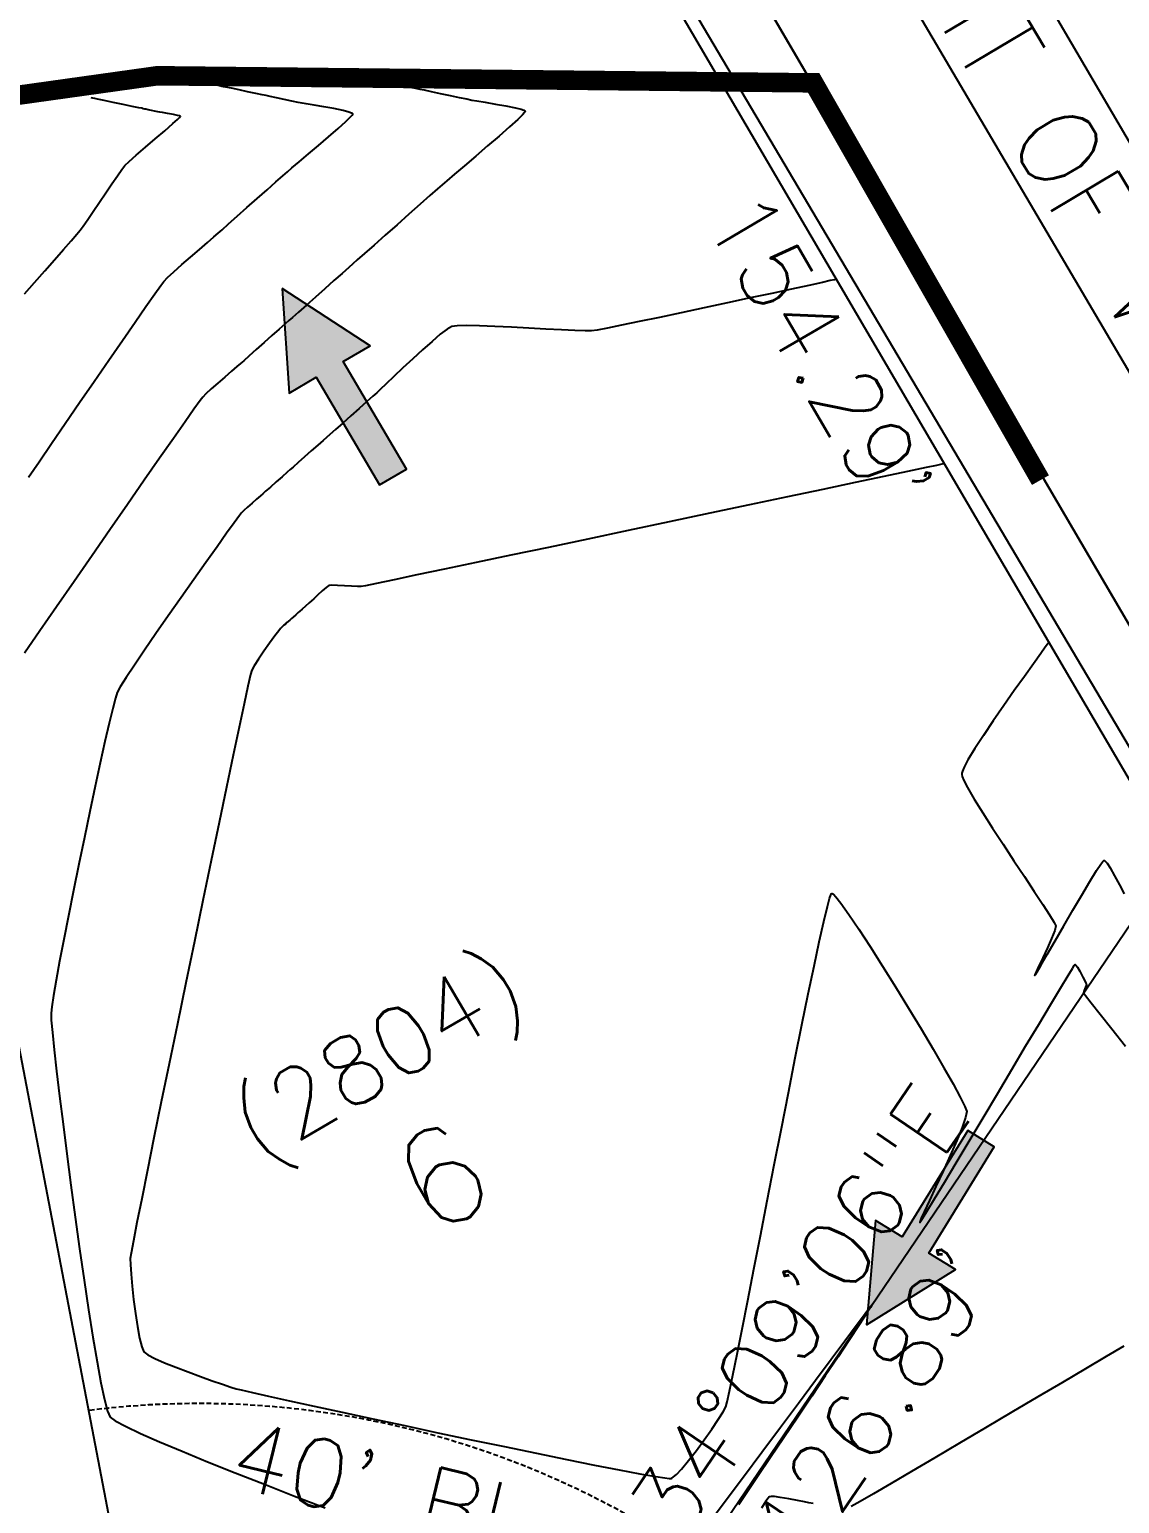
# Model space of a CAD drawing. Header units: feet. Extents: x 23 to 2149517, y -26 to 355304.
# Drawn here: x 2137587.3 to 2137699, y 341174.8 to 341325.8 of the extents above; entities that cross this region are included whole.
import ezdxf

# ---------------------------------------------------------------- set-up
doc = ezdxf.new("R2010")
doc.units = ezdxf.units.FT
doc.header["$MEASUREMENT"] = 0
doc.linetypes.add('xhpc023-pt$0$DASHED', pattern=[0.75, 0.5, -0.25])
for name, color, linetype in [('A-EC-CURLEX-MATTING', 6, 'Continuous'), ('A-EC-FLOW-ARROWS', 252, 'Continuous'), ('A-EC-SILT-FENCE', 4, 'SILT_FENCE'), ('A-EC-TXT', 7, 'Continuous'), ('C-TOPO-MAJR-N', 7, 'Continuous'), ('C-TOPO-MINR-N', 2, 'Continuous'), ('xhpc023-pt$0$A-ADDRESS-N', 6, 'Continuous'), ('xhpc023-pt$0$A-BLDG-SETBACK', 2, 'xhpc023-pt$0$DASHED'), ('xhpc023-pt$0$V-LOT-NO', 6, 'Continuous'), ('xhpc023-pt$0$V-LOT-ROW', 7, 'Continuous'), ('xhpc023-pt$0$V-PROP-DIMS', 4, 'Continuous'), ('xhpc023-pt$0$V-PROP-N', 2, 'Continuous'), ('xhpc023-pt$0$V-PROP-RWAY-N', 7, 'Continuous'), ('xhpc023-pt$0$V-PROP-SUBD-N', 7, 'Continuous'), ('xhpc023-pt$0$V-ROAD-ASPH', 14, 'Continuous'), ('xhpc023-pt$0$V-SUBD-TEXT-N', 2, 'Continuous')]:
    doc.layers.add(name, color=color, linetype=linetype)
doc.layers.add('xhpc023-pt$0$DEF-ATMOS_ESMT', color=104, linetype='Continuous', plot=False)
doc.styles.get("Standard").update_dxf_attribs({"font": 'arial.ttf'})
doc.styles.add('xhpc023-pt$0$L100', font='simplex', dxfattribs={"height": 10})
doc.styles.add('xhpc023-pt$0$L140', font='simplex', dxfattribs={"height": 14})
doc.styles.add('xhpc023-pt$0$L70', font='simplex.shx', dxfattribs={"height": 7})
doc.styles.add('xhpc023-pt$0$L80', font='simplex', dxfattribs={"height": 8})
doc.linetypes.add('SILT_FENCE', pattern='A,0.5,-0.1,["SF",Standard,S=0.1,R=0,X=-0.1,Y=-0.05],-0.1', length=0.7)

# ---------------------------------------------------------------- blocks, each defined once
blk = doc.blocks.new('xhpc023-pt')
blk.add_line((2138071.96, 340628.98), (2137633.69, 341378.13))
at = {"layer": 'xhpc023-pt$0$A-BLDG-SETBACK'}
blk.add_arc((2137604.68, 341095.02), 90, 55.2997, 97.235, dxfattribs=at)
at = {"layer": 'xhpc023-pt$0$DEF-ATMOS_ESMT'}
for p, q in [((2137633.69, 341378.13), (2138071.96, 340628.98)), ((2138063.49, 340637.53), (2137636.06, 341360.42))]:
    blk.add_line(p, q, dxfattribs=at)
at = {"layer": 'xhpc023-pt$0$V-PROP-N'}
blk.add_line((2137526.65, 341610.6), (2138093.54, 340641.61), dxfattribs=at)
at = {"layer": 'xhpc023-pt$0$V-PROP-RWAY-N'}
blk.add_line((2137511.96, 341586.2), (2138069.44, 340633.3), dxfattribs=at)
at = {"layer": 'xhpc023-pt$0$V-PROP-SUBD-N'}
blk.add_line((2137626.78, 341374.09), (2138062.58, 340629.18), dxfattribs=at)
at = {"layer": 'xhpc023-pt$0$V-PROP-SUBD-N', "flags": 128}
for points in [[(2137518.56, 341574.91), (2137600.89, 341144.87)], [(2137633.46, 341135.91), (2137704.69, 341240.92)]]:
    blk.add_lwpolyline(points, dxfattribs=at)
at = {"layer": 'xhpc023-pt$0$V-ROAD-ASPH'}
blk.add_lwpolyline([(2137484.28, 341665.3), (2137525.14, 341589.92), (2137570.9, 341510.05), (2137618.56, 341431.55), (2137663.79, 341352.26), (2137715.48, 341264.45), (2137764.88, 341180.38), (2137816.07, 341094.99), (2137866.26, 341010.03), (2137919.75, 340919.74), (2137969.46, 340834.49), (2138019.35, 340749.13), (2138066.81, 340667.55), (2138067.03, 340667.19)], dxfattribs=at)
at = {"layer": 'xhpc023-pt$0$A-ADDRESS-N', "insert": (2137623.61, 341219.72), "char_height": 7, "width": 77.1852, "attachment_point": 5, "rotation": 30.3291, "style": 'xhpc023-pt$0$L70'}
blk.add_mtext('(2804)', dxfattribs=at)
at = {"layer": 'xhpc023-pt$0$A-BLDG-SETBACK', "insert": (2137624.22, 341179.75), "char_height": 7, "attachment_point": 2, "rotation": 346.2673, "style": 'xhpc023-pt$0$L70'}
blk.add_mtext("40' BL", dxfattribs=at)
at = {"layer": 'xhpc023-pt$0$V-LOT-NO', "insert": (2137629.56, 341208.25, 574.3), "char_height": 10, "width": 34.0116, "attachment_point": 5, "rotation": 30.3291, "style": 'xhpc023-pt$0$L100'}
blk.add_mtext('6', dxfattribs=at)
at = {"layer": 'xhpc023-pt$0$V-LOT-ROW', "insert": (2137725.72, 341255.89, 574.3), "char_height": 8, "attachment_point": 5, "rotation": 300.8227, "style": 'xhpc023-pt$0$L80'}
blk.add_mtext("25' RIGHT OF WAY DEDICATION (27,895 SQ. FT)", dxfattribs=at)
at = {"layer": 'xhpc023-pt$0$V-PROP-DIMS', "insert": (2137711.43, 341304.28), "char_height": 14, "attachment_point": 8, "rotation": 300.3291, "style": 'xhpc023-pt$0$L140'}
blk.add_mtext('S30°19\'45"E ', dxfattribs=at)
at = {"layer": 'xhpc023-pt$0$V-SUBD-TEXT-N', "char_height": 7, "style": 'xhpc023-pt$0$L70'}
for s, insert, attachment_point, rotation in [("154.29'", (2137671.29, 341294.58), 2, 300.3291), ('N34°09\'06"E', (2137667.09, 341189.76), 8, 55.8482), ("126.89'", (2137671.06, 341187.06), 2, 55.8482)]:
    blk.add_mtext(s, dxfattribs=dict(at, insert=insert, attachment_point=attachment_point, rotation=rotation))
blk = doc.blocks.new('ARROW')
blk.add_hatch(color=256).paths.add_polyline_path([(0, 0), (12, 6), (12, 2), (28, 2), (28, -2), (12, -2), (12, -6)])
blk.add_lwpolyline([(0, 0), (12, 6), (12, 2), (28, 2), (28, -2), (12, -2), (12, -6), (0, 0)])

msp = doc.modelspace()

# ---------------------------------------------------------------- block references
at = {"layer": 'A-EC-CURLEX-MATTING'}
msp.add_blockref('xhpc023-pt', (0, 0), dxfattribs=at)

# ---------------------------------------------------------------- next in the draw order: linework, layer by layer
at = {"layer": 'A-EC-SILT-FENCE', "const_width": 2}
msp.add_lwpolyline([(2137248.98, 341144.6), (2137292.36, 341132.93), (2137292.36, 341132.93), (2137330.63, 341134.99), (2137433.55, 341188.53), (2137460.62, 341273.31), (2137519, 341260.73), (2137537.35, 341272.98), (2137536.91, 341290.33), (2137558.77, 341315.26), (2137600.42, 341321.09), (2137667.66, 341320.36), (2137690.9, 341279.65)], dxfattribs=at)
at = {"layer": 'C-TOPO-MAJR-N', "color": 7, "linetype": 'Continuous', "lineweight": -3}
for points, elevation in [([(2137586.79, 341298.74), (2137587.81, 341299.89), (2137588.86, 341301.08), (2137589.87, 341302.23), (2137590.8, 341303.29), (2137591.59, 341304.18), (2137592.17, 341304.86), (2137592.5, 341305.26), (2137592.81, 341305.68), (2137593.27, 341306.35), (2137593.83, 341307.18), (2137594.46, 341308.12), (2137595.11, 341309.09), (2137595.74, 341310.02), (2137596.31, 341310.84), (2137596.77, 341311.48), (2137597.08, 341311.88), (2137597.52, 341312.31), (2137598.25, 341312.96), (2137599.18, 341313.77), (2137600.18, 341314.63), (2137601.16, 341315.46), (2137601.98, 341316.18), (2137602.47, 341316.61), (2137602.69, 341316.82), (2137602.75, 341316.9), (2137602.76, 341316.91), (2137602.75, 341316.93), (2137602.67, 341316.97), (2137602.46, 341317.03), (2137602.05, 341317.12), (2137601.45, 341317.23), (2137600.93, 341317.31), (2137600.66, 341317.36), (2137600.45, 341317.4), (2137600.11, 341317.47), (2137599.79, 341317.54), (2137599.62, 341317.57), (2137599.47, 341317.61), (2137599.24, 341317.65), (2137599.11, 341317.68), (2137598.95, 341317.71), (2137598.8, 341317.75), (2137598.52, 341317.81), (2137597.84, 341317.95), (2137596.91, 341318.15), (2137595.89, 341318.36), (2137594.96, 341318.56), (2137594.27, 341318.7), (2137593.99, 341318.76), (2137593.79, 341318.8), (2137593.61, 341318.84)], 570), ([(2137691.76, 341263.03), (2137691.73, 341262.99), (2137691.63, 341262.85), (2137691.4, 341262.53), (2137690.94, 341261.89), (2137690.18, 341260.83), (2137689.25, 341259.54), (2137688.22, 341258.08), (2137687.14, 341256.54), (2137686.06, 341254.99), (2137685.06, 341253.49), (2137684.17, 341252.13), (2137683.47, 341250.97), (2137683.08, 341250.23), (2137682.9, 341249.82), (2137682.84, 341249.62), (2137682.83, 341249.54), (2137682.84, 341249.47), (2137682.89, 341249.28), (2137683.06, 341248.87), (2137683.44, 341248.14), (2137684.12, 341246.96), (2137684.99, 341245.55), (2137685.99, 341243.99), (2137687.07, 341242.33), (2137688.18, 341240.65), (2137689.26, 341239.02), (2137690.26, 341237.5), (2137691.14, 341236.17), (2137691.83, 341235.09), (2137692.29, 341234.33), (2137692.46, 341233.97), (2137692.36, 341233.48), (2137692.04, 341232.69), (2137691.61, 341231.71), (2137691.14, 341230.71), (2137690.71, 341229.81), (2137690.46, 341229.26), (2137690.34, 341229), (2137690.32, 341228.91), (2137690.32, 341228.89), (2137690.33, 341228.9), (2137690.39, 341228.99), (2137690.57, 341229.27), (2137690.94, 341229.9), (2137691.59, 341231.02), (2137692.4, 341232.42), (2137693.29, 341233.97), (2137694.22, 341235.58), (2137695.13, 341237.13), (2137695.97, 341238.53), (2137696.66, 341239.65), (2137697.08, 341240.29), (2137697.3, 341240.58), (2137697.39, 341240.67), (2137697.42, 341240.68), (2137697.45, 341240.67), (2137697.54, 341240.6), (2137697.72, 341240.38), (2137698.03, 341239.9), (2137698.5, 341239.1), (2137699, 341238.17), (2137699.49, 341237.24)], 575)]:
    msp.add_lwpolyline(points, dxfattribs=dict(at, elevation=elevation))
at = {"layer": 'C-TOPO-MINR-N', "color": 2, "linetype": 'Continuous', "lineweight": -3}
for points, elevation in [([(2137619.63, 341321.34), (2137619.64, 341321.33), (2137619.69, 341321.32), (2137619.81, 341321.3), (2137620, 341321.26), (2137620.15, 341321.23), (2137620.38, 341321.18), (2137620.9, 341321.07), (2137621.59, 341320.93), (2137622.3, 341320.78), (2137622.91, 341320.65), (2137623.28, 341320.57), (2137623.68, 341320.48), (2137624.39, 341320.34), (2137625.25, 341320.15), (2137626.12, 341319.97), (2137626.85, 341319.82), (2137627.31, 341319.72), (2137627.73, 341319.63), (2137628.47, 341319.48), (2137629.4, 341319.28), (2137630.4, 341319.07), (2137631.35, 341318.87), (2137632.13, 341318.71), (2137632.62, 341318.6), (2137633.15, 341318.51), (2137634, 341318.37), (2137635.04, 341318.19), (2137636.12, 341318), (2137637.09, 341317.8), (2137637.68, 341317.65), (2137637.97, 341317.55), (2137638.07, 341317.48), (2137638.09, 341317.45), (2137638.09, 341317.42), (2137638.03, 341317.33), (2137637.82, 341317.09), (2137637.34, 341316.62), (2137636.49, 341315.84), (2137635.43, 341314.91), (2137634.25, 341313.89), (2137633.04, 341312.86), (2137631.89, 341311.87), (2137630.87, 341311.01), (2137630.07, 341310.33), (2137629.59, 341309.91), (2137629.11, 341309.49), (2137628.33, 341308.8), (2137627.33, 341307.92), (2137626.19, 341306.9), (2137624.97, 341305.82), (2137623.75, 341304.74), (2137622.62, 341303.74), (2137621.64, 341302.87), (2137620.89, 341302.21), (2137620.45, 341301.81), (2137620.01, 341301.43), (2137619.34, 341300.83), (2137618.5, 341300.09), (2137617.56, 341299.26), (2137616.6, 341298.4), (2137615.68, 341297.59), (2137614.87, 341296.87), (2137614.24, 341296.32), (2137613.87, 341295.99), (2137613.49, 341295.65), (2137612.89, 341295.12), (2137612.15, 341294.46), (2137611.34, 341293.74), (2137610.54, 341293.03), (2137609.82, 341292.39), (2137609.25, 341291.89), (2137608.92, 341291.59), (2137608.56, 341291.29), (2137608, 341290.8), (2137607.32, 341290.21), (2137606.6, 341289.58), (2137605.92, 341288.99), (2137605.38, 341288.49), (2137605.05, 341288.16), (2137604.78, 341287.8), (2137604.16, 341286.93), (2137603.24, 341285.62), (2137602.05, 341283.92), (2137600.64, 341281.9), (2137599.06, 341279.63), (2137597.35, 341277.16), (2137595.55, 341274.57), (2137593.71, 341271.91), (2137591.87, 341269.26), (2137590.07, 341266.66), (2137588.37, 341264.19), (2137586.8, 341261.91)], 572), ([(2137587.19, 341279.95), (2137588.29, 341281.54), (2137589.56, 341283.4), (2137590.96, 341285.44), (2137592.44, 341287.59), (2137593.94, 341289.77), (2137595.42, 341291.93), (2137596.83, 341293.97), (2137598.12, 341295.84), (2137599.23, 341297.45), (2137600.13, 341298.73), (2137600.76, 341299.61), (2137601.06, 341300.02), (2137601.46, 341300.42), (2137602.1, 341301.01), (2137602.91, 341301.73), (2137603.81, 341302.51), (2137604.71, 341303.29), (2137605.53, 341304), (2137606.19, 341304.57), (2137606.62, 341304.94), (2137607.03, 341305.31), (2137607.71, 341305.91), (2137608.59, 341306.69), (2137609.59, 341307.58), (2137610.64, 341308.51), (2137611.65, 341309.41), (2137612.56, 341310.21), (2137613.28, 341310.84), (2137613.73, 341311.25), (2137614.2, 341311.65), (2137614.94, 341312.28), (2137615.88, 341313.07), (2137616.92, 341313.94), (2137617.96, 341314.83), (2137618.93, 341315.68), (2137619.72, 341316.39), (2137620.17, 341316.83), (2137620.37, 341317.06), (2137620.42, 341317.15), (2137620.43, 341317.18), (2137620.41, 341317.21), (2137620.31, 341317.27), (2137620.03, 341317.37), (2137619.45, 341317.52), (2137618.5, 341317.72), (2137617.46, 341317.9), (2137616.46, 341318.07), (2137615.67, 341318.2), (2137615.23, 341318.28), (2137614.83, 341318.36), (2137614.17, 341318.5), (2137613.39, 341318.66), (2137612.62, 341318.83), (2137611.96, 341318.96), (2137611.55, 341319.05), (2137611.16, 341319.13), (2137610.49, 341319.27), (2137609.65, 341319.45), (2137608.78, 341319.63), (2137608, 341319.8), (2137607.43, 341319.92), (2137607.19, 341319.97), (2137607.02, 341320), (2137606.77, 341320.06), (2137606.62, 341320.09)], 571), ([(2137670, 341300.23), (2137669.94, 341300.22), (2137669.78, 341300.18), (2137669.36, 341300.09), (2137668.55, 341299.91), (2137667.15, 341299.61), (2137665.4, 341299.23), (2137663.38, 341298.79), (2137661.16, 341298.32), (2137658.82, 341297.81), (2137656.44, 341297.3), (2137654.09, 341296.8), (2137651.85, 341296.33), (2137649.79, 341295.9), (2137647.98, 341295.53), (2137646.52, 341295.23), (2137645.46, 341295.03), (2137644.89, 341294.95), (2137644.25, 341294.94), (2137643.19, 341294.97), (2137641.81, 341295.04), (2137640.21, 341295.12), (2137638.47, 341295.22), (2137636.7, 341295.32), (2137634.99, 341295.4), (2137633.42, 341295.47), (2137632.1, 341295.49), (2137631.12, 341295.47), (2137630.57, 341295.39), (2137630.1, 341295.12), (2137629.4, 341294.59), (2137628.55, 341293.86), (2137627.58, 341293), (2137626.57, 341292.07), (2137625.57, 341291.14), (2137624.65, 341290.26), (2137623.85, 341289.5), (2137623.25, 341288.93), (2137622.9, 341288.6), (2137622.5, 341288.25), (2137621.87, 341287.69), (2137621.09, 341287), (2137620.24, 341286.25), (2137619.4, 341285.5), (2137618.65, 341284.84), (2137618.07, 341284.32), (2137617.73, 341284.02), (2137617.39, 341283.72), (2137616.85, 341283.23), (2137616.18, 341282.64), (2137615.48, 341282.02), (2137614.83, 341281.45), (2137614.32, 341280.99), (2137614.02, 341280.73), (2137613.7, 341280.45), (2137613.19, 341279.99), (2137612.59, 341279.46), (2137611.99, 341278.93), (2137611.5, 341278.5), (2137611.22, 341278.24), (2137610.97, 341278.03), (2137610.58, 341277.69), (2137610.11, 341277.29), (2137609.65, 341276.88), (2137609.26, 341276.53), (2137609.03, 341276.31), (2137608.81, 341276.01), (2137608.28, 341275.28), (2137607.5, 341274.2), (2137606.52, 341272.82), (2137605.38, 341271.22), (2137604.14, 341269.47), (2137602.83, 341267.62), (2137601.53, 341265.75), (2137600.26, 341263.93), (2137599.09, 341262.22), (2137598.05, 341260.7), (2137597.21, 341259.42), (2137596.6, 341258.45), (2137596.29, 341257.87), (2137596.1, 341257.3), (2137595.83, 341256.23), (2137595.47, 341254.73), (2137595.04, 341252.86), (2137594.56, 341250.69), (2137594.04, 341248.28), (2137593.49, 341245.7), (2137592.93, 341243.02), (2137592.37, 341240.3), (2137591.82, 341237.61), (2137591.3, 341235), (2137590.82, 341232.56), (2137590.39, 341230.34), (2137590.03, 341228.41), (2137589.76, 341226.84), (2137589.58, 341225.68), (2137589.51, 341225.02), (2137589.54, 341224.32), (2137589.65, 341223.05), (2137589.84, 341221.28), (2137590.08, 341219.08), (2137590.39, 341216.51), (2137590.74, 341213.66), (2137591.13, 341210.6), (2137591.55, 341207.4), (2137591.99, 341204.12), (2137592.44, 341200.86), (2137592.9, 341197.67), (2137593.36, 341194.63), (2137593.8, 341191.81), (2137594.23, 341189.29), (2137594.62, 341187.14), (2137594.98, 341185.43), (2137595.3, 341184.23), (2137595.56, 341183.62), (2137596.07, 341183.25), (2137597.13, 341182.69), (2137598.68, 341181.96), (2137600.64, 341181.1), (2137602.96, 341180.13), (2137605.56, 341179.06), (2137608.39, 341177.92), (2137611.38, 341176.74), (2137614.47, 341175.54), (2137617.6, 341174.33)], 573), ([(2137681.05, 341281.32), (2137680.99, 341281.31), (2137680.79, 341281.27), (2137680.26, 341281.16), (2137679.18, 341280.93), (2137677.28, 341280.53), (2137674.84, 341280.01), (2137671.93, 341279.4), (2137668.61, 341278.7), (2137664.98, 341277.93), (2137661.09, 341277.11), (2137657.03, 341276.25), (2137652.86, 341275.37), (2137648.66, 341274.49), (2137644.51, 341273.61), (2137640.48, 341272.76), (2137636.64, 341271.95), (2137633.06, 341271.2), (2137629.82, 341270.52), (2137627, 341269.93), (2137624.66, 341269.44), (2137622.87, 341269.07), (2137621.73, 341268.83), (2137621.29, 341268.75), (2137620.91, 341268.75), (2137620.3, 341268.78), (2137619.57, 341268.82), (2137618.86, 341268.86), (2137618.29, 341268.88), (2137617.98, 341268.85), (2137617.71, 341268.66), (2137617.29, 341268.3), (2137616.82, 341267.87), (2137616.43, 341267.49), (2137616.21, 341267.28), (2137615.97, 341267.07), (2137615.6, 341266.74), (2137615.23, 341266.42), (2137615.02, 341266.23), (2137614.85, 341266.08), (2137614.58, 341265.84), (2137614.32, 341265.6), (2137614.16, 341265.47), (2137613.97, 341265.3), (2137613.69, 341265.05), (2137613.52, 341264.89), (2137613.37, 341264.77), (2137613.15, 341264.58), (2137613.01, 341264.45), (2137612.84, 341264.22), (2137612.45, 341263.68), (2137611.91, 341262.94), (2137611.32, 341262.11), (2137610.76, 341261.3), (2137610.31, 341260.62), (2137610.07, 341260.19), (2137609.95, 341259.72), (2137609.69, 341258.54), (2137609.3, 341256.72), (2137608.79, 341254.34), (2137608.18, 341251.47), (2137607.49, 341248.18), (2137606.73, 341244.55), (2137605.92, 341240.66), (2137605.07, 341236.58), (2137604.2, 341232.38), (2137603.32, 341228.14), (2137602.46, 341223.93), (2137601.61, 341219.84), (2137600.81, 341215.92), (2137600.06, 341212.26), (2137599.39, 341208.93), (2137598.8, 341206.01), (2137598.31, 341203.57), (2137597.95, 341201.68), (2137597.71, 341200.43), (2137597.63, 341199.88), (2137597.64, 341199.25), (2137597.71, 341198.27), (2137597.82, 341197.04), (2137597.97, 341195.67), (2137598.15, 341194.25), (2137598.36, 341192.9), (2137598.57, 341191.73), (2137598.8, 341190.83), (2137599.02, 341190.32), (2137599.42, 341190.02), (2137600.15, 341189.64), (2137601.13, 341189.2), (2137602.29, 341188.73), (2137603.55, 341188.25), (2137604.82, 341187.79), (2137606.03, 341187.36), (2137607.09, 341187), (2137607.94, 341186.71), (2137608.48, 341186.54), (2137609, 341186.41), (2137610.14, 341186.16), (2137611.81, 341185.78), (2137613.95, 341185.31), (2137616.49, 341184.75), (2137619.35, 341184.13), (2137622.47, 341183.46), (2137625.76, 341182.76), (2137629.15, 341182.03), (2137632.58, 341181.31), (2137635.98, 341180.6), (2137639.26, 341179.92), (2137642.36, 341179.28), (2137645.2, 341178.71), (2137647.72, 341178.22), (2137649.84, 341177.82), (2137651.48, 341177.53), (2137652.41, 341177.39), (2137652.85, 341177.34), (2137653.02, 341177.34), (2137653.07, 341177.34), (2137653.14, 341177.38), (2137653.3, 341177.49), (2137653.61, 341177.76), (2137654.11, 341178.29), (2137654.84, 341179.17), (2137655.64, 341180.2), (2137656.45, 341181.3), (2137657.21, 341182.39), (2137657.88, 341183.37), (2137658.38, 341184.17), (2137658.67, 341184.69), (2137658.8, 341185.18), (2137659.04, 341186.28), (2137659.39, 341187.94), (2137659.82, 341190.08), (2137660.32, 341192.65), (2137660.9, 341195.57), (2137661.53, 341198.78), (2137662.2, 341202.21), (2137662.9, 341205.8), (2137663.62, 341209.49), (2137664.35, 341213.2), (2137665.07, 341216.87), (2137665.78, 341220.44), (2137666.46, 341223.84), (2137667.11, 341226.99), (2137667.7, 341229.85), (2137668.24, 341232.34), (2137668.7, 341234.4), (2137669.07, 341235.95), (2137669.3, 341236.79), (2137669.43, 341237.16), (2137669.5, 341237.28), (2137669.52, 341237.3), (2137669.56, 341237.29), (2137669.68, 341237.21), (2137669.94, 341236.94), (2137670.43, 341236.31), (2137671.26, 341235.15), (2137672.28, 341233.63), (2137673.44, 341231.84), (2137674.71, 341229.85), (2137676.03, 341227.73), (2137677.37, 341225.55), (2137678.67, 341223.4), (2137679.9, 341221.33), (2137681, 341219.43), (2137681.95, 341217.77), (2137682.68, 341216.42), (2137683.16, 341215.46), (2137683.34, 341214.95), (2137683.23, 341214.33), (2137682.87, 341213.3), (2137682.32, 341211.96), (2137681.65, 341210.43), (2137680.92, 341208.82), (2137680.19, 341207.25), (2137679.53, 341205.83), (2137678.99, 341204.67), (2137678.69, 341204), (2137678.56, 341203.69), (2137678.53, 341203.59), (2137678.53, 341203.57), (2137678.55, 341203.58), (2137678.61, 341203.67), (2137678.81, 341203.98), (2137679.25, 341204.69), (2137680.04, 341205.99), (2137681.06, 341207.67), (2137682.26, 341209.67), (2137683.59, 341211.91), (2137685.02, 341214.3), (2137686.49, 341216.77), (2137687.96, 341219.24), (2137689.38, 341221.63), (2137690.72, 341223.87), (2137691.92, 341225.87), (2137692.94, 341227.57), (2137693.73, 341228.87), (2137694.17, 341229.59), (2137694.37, 341229.9), (2137694.44, 341230), (2137694.45, 341230.01), (2137694.47, 341230), (2137694.54, 341229.93), (2137694.68, 341229.72), (2137694.92, 341229.31), (2137695.24, 341228.71), (2137695.5, 341228.19), (2137695.61, 341227.93), (2137695.53, 341227.69), (2137695.38, 341227.33), (2137695.31, 341227.09), (2137695.52, 341226.82), (2137696.1, 341226.07), (2137697.01, 341224.92), (2137698.2, 341223.42), (2137699.61, 341221.63)], 574), ([(2137656.8, 341172.63), (2137658.59, 341175), (2137660.46, 341177.49), (2137662.36, 341180.04), (2137664.26, 341182.58), (2137666.1, 341185.05), (2137667.84, 341187.4), (2137669.44, 341189.55), (2137670.85, 341191.45), (2137672.02, 341193.03), (2137672.93, 341194.24), (2137673.42, 341194.89), (2137673.64, 341195.17), (2137673.71, 341195.25), (2137673.72, 341195.26), (2137673.72, 341195.25), (2137673.67, 341195.16), (2137673.49, 341194.87), (2137673.08, 341194.23), (2137672.32, 341193.07), (2137671.33, 341191.57), (2137670.16, 341189.8), (2137668.85, 341187.85), (2137667.46, 341185.76), (2137666.03, 341183.63), (2137664.61, 341181.51), (2137663.25, 341179.48), (2137661.99, 341177.61), (2137660.89, 341175.96), (2137659.99, 341174.62)], 573), ([(2137699.44, 341190.88), (2137697.65, 341189.83), (2137695.53, 341188.59), (2137693.16, 341187.19), (2137690.62, 341185.69), (2137687.96, 341184.12), (2137685.27, 341182.53), (2137682.61, 341180.96), (2137680.07, 341179.46), (2137677.7, 341178.06), (2137675.59, 341176.82), (2137673.8, 341175.77), (2137672.41, 341174.97), (2137671.49, 341174.45)], 574), ([(2137667.62, 341174.77), (2137667.18, 341174.84), (2137666.73, 341174.93), (2137665.99, 341175.08), (2137665.11, 341175.25), (2137664.24, 341175.4), (2137663.65, 341175.48), (2137663.31, 341175.49), (2137663.16, 341175.47), (2137663.11, 341175.46), (2137663.09, 341175.44), (2137663, 341175.33), (2137662.77, 341175.01), (2137662.31, 341174.3)], 574)]:
    msp.add_lwpolyline(points, dxfattribs=dict(at, elevation=elevation))

# ---------------------------------------------------------------- next in the draw order: block references
at = {"layer": 'A-EC-FLOW-ARROWS', "yscale": 0.8, "zscale": 0.8}
for p, xscale, rotation in [((2137613.2, 341299.27), -0.8, 120.4537439290261), ((2137673.06, 341193.08), -0.7999999999999997, 238.3712245694812)]:
    msp.add_blockref('ARROW', p, dxfattribs=dict(at, xscale=xscale, rotation=rotation))

# ---------------------------------------------------------------- next in the draw order: texts
at = {"layer": 'A-EC-TXT', "insert": (2137476.79, 341342.25, 552), "char_height": 8, "width": 136.6374, "attachment_point": 1, "rotation": 30.3291, "bg_fill": 3, "box_fill_scale": 1.5, "bg_fill_color": 256, "bg_fill_transparency": 0}
msp.add_mtext('PROVIDE SLOPE SEEDING & MATTING', dxfattribs=at)

doc.saveas('drawing.dxf')
